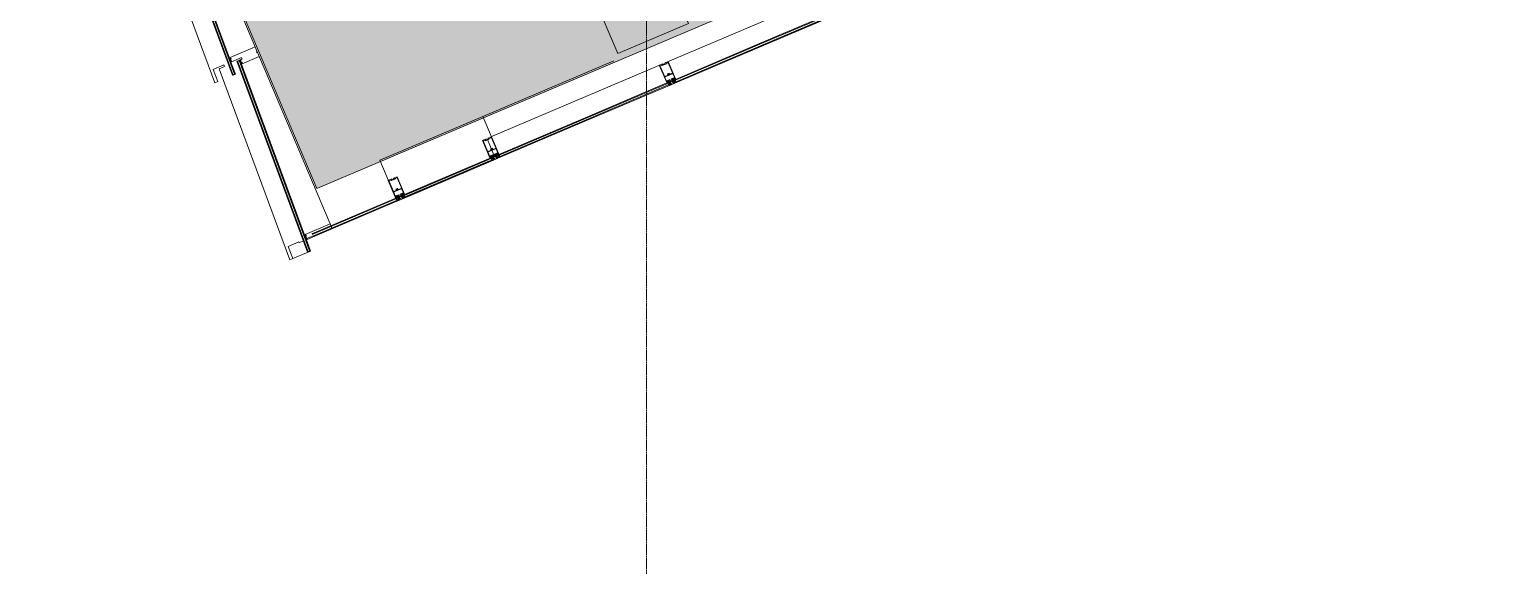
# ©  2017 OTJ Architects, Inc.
# Model space of a CAD drawing. Header units: inches. Extents: x -203 to 2853, y -968 to 768.
# Drawn here: x 41.8 to 497.9, y -968.3 to -798.2 of the extents above; entities that cross this region are included whole.
import ezdxf

# ---------------------------------------------------------------- set-up
doc = ezdxf.new("R2010")
doc.units = ezdxf.units.IN
doc.header["$MEASUREMENT"] = 0
doc.linetypes.add('Grid Line 1_2_', pattern=[0.875, 0.5, -0.125, 0.125, -0.125])
for name, color, linetype, lineweight in [('A-COLS', 52, 'Continuous', 13), ('A-DETL-GENF', 92, 'Continuous', 9), ('A-DETL-THIN', 151, 'Continuous', 9), ('A-Glaz-Exst', 7, 'Continuous', 9), ('A-Wall-Exst', 7, 'Continuous', 9), ('A-WALL-FULL', 7, 'Continuous', 9), ('A-WALL-PATT', 111, 'Continuous', 13), ('Jenner and Block 9fl_BB - MODIFIED_pb_dwg', 8, 'Continuous', 9), ('S-GRID', 1, 'Continuous', 9)]:
    doc.layers.add(name, color=color, linetype=linetype, lineweight=lineweight)

# ---------------------------------------------------------------- blocks, each defined once
blk = doc.blocks.new('Rectangular Column - 24_ x 24_-5090804-LEVEL 8 - DEMO RCP')
at = {"layer": 'A-COLS', "lineweight": 9}
blk.add_hatch(color=7, dxfattribs=at).paths.add_polyline_path([(-12, -12), (12, -12), (12, 12), (-12, 12)], flags=0)
at = {"layer": 'A-COLS', "color": 8, "lineweight": 20}
for p, q in [((-12, 12), (12, 12)), ((-12, -12), (-12, 12)), ((12, 12), (12, -12)), ((12, -12), (-12, -12))]:
    blk.add_line(p, q, dxfattribs=at)
blk = doc.blocks.new('Jenner and Block 9fl_BB - MODIFIED_pb_dwg_CW-60-V3-LEVEL 8 - DEMO RCP')
at = {"layer": 'A-Glaz-Exst'}
for p, q in [((12.2, 3.66), (9.21, -59.64)), ((12.71, 3.76), (9.71, -59.79)), ((12.7, 3.64), (11.95, 3.67)), ((11.38, -1.22), (11.47, -1.22)), ((11.38, -1.27), (11.46, -1.27)), ((11.51, -0.25), (11.47, -1.19)), ((11.69, -0.87), (11.49, -0.86)), ((11.67, -1.6), (11.68, -1.6)), ((11.68, -1.41), (11.69, -1.41)), ((11.68, -1.46), (11.68, -1.46)), ((11.68, -1.51), (11.68, -1.51)), ((11.68, -1.55), (11.68, -1.55)), ((11.69, -1.18), (11.7, -1.18)), ((11.69, -1.23), (11.7, -1.23)), ((11.69, -1.27), (11.69, -1.27)), ((11.69, -1.32), (11.69, -1.32)), ((11.69, -1.37), (11.69, -1.37)), ((11.7, -0.99), (11.71, -0.99)), ((11.7, -1.04), (11.7, -1.04)), ((11.7, -1.09), (11.7, -1.09)), ((11.7, -1.13), (11.7, -1.13)), ((11.71, -0.9), (11.71, -0.9)), ((11.71, -0.95), (11.71, -0.95)), ((8.67, -58.72), (8.75, -58.73)), ((8.67, -58.77), (8.75, -58.78)), ((8.94, -59.13), (8.74, -59.12)), ((8.96, -59.05), (8.97, -59.05)), ((8.96, -59.1), (8.96, -59.1)), ((8.97, -58.82), (8.98, -58.82)), ((8.97, -58.86), (8.97, -58.86)), ((8.97, -58.91), (8.97, -58.91)), ((8.97, -58.96), (8.97, -58.96)), ((8.96, -59), (8.97, -59)), ((8.98, -58.58), (8.99, -58.58)), ((8.98, -58.63), (8.99, -58.63)), ((8.98, -58.68), (8.98, -58.68)), ((8.98, -58.72), (8.98, -58.72)), ((8.98, -58.77), (8.98, -58.77)), ((8.99, -58.4), (9, -58.4)), ((8.99, -58.44), (8.99, -58.44)), ((8.99, -58.49), (8.99, -58.49)), ((8.99, -58.54), (8.99, -58.54)), ((8.96, -59.63), (9.71, -59.67))]:
    blk.add_line(p, q, dxfattribs=at)
at = {"layer": 'A-Glaz-Exst', "flags": 128}
for points in [[(2.96, -0.25), (3.14, -0.25), (3.14, 0)], [(11.56, -0.25), (8.14, -0.25), (8.14, 0), (8.14, -0.25)], [(9.95, -59.8), (12.95, 3.75), (12.7, 3.76), (11.95, 3.8), (11.76, -0.26), (11.7, -1.58), (9.02, -58.42), (8.96, -59.75), (9.95, -59.8)], [(14.14, 0), (14.14, -0.26), (17.76, -0.26), (17.95, 3.75), (18.96, 3.75), (15.96, -59.75), (14.14, -59.75), (14.14, -60)], [(2.96, -1.63), (2.96, -0.25), (2.96, -1.63), (11.5, -1.63)], [(11.44, -1.19), (11.42, -1.18), (11.42, -1.15), (11.35, -1.14), (11.32, -1.19), (11.31, -1.24), (11.32, -1.29), (11.34, -1.34), (11.41, -1.35), (11.41, -1.31), (11.44, -1.31)], [(11.49, -0.87), (11.47, -1.19), (11.41, -1.19), (11.41, -1.16), (11.38, -1.16), (11.33, -1.22), (11.32, -1.24), (11.33, -1.27), (11.37, -1.33), (11.4, -1.34), (11.4, -1.31), (11.47, -1.31), (11.46, -1.34)], [(11.45, -1.62), (11.47, -1.31), (11.45, -1.62), (11.65, -1.62)], [(8.97, -58.38), (8.71, -58.38), (2.96, -58.38), (2.96, -59.75), (2.96, -58.37)], [(8.75, -58.81), (8.71, -59.75), (8.14, -59.75), (8.14, -60)], [(8.72, -58.81), (8.7, -58.81), (8.7, -58.85), (8.62, -58.85), (8.6, -58.8), (8.6, -58.75), (8.61, -58.69), (8.63, -58.65), (8.71, -58.65), (8.71, -58.69), (8.73, -58.69)], [(8.74, -59.13), (8.75, -58.81), (8.69, -58.81), (8.68, -58.84), (8.65, -58.84), (8.61, -58.77), (8.61, -58.75), (8.62, -58.72), (8.66, -58.66), (8.69, -58.66), (8.69, -58.69), (8.76, -58.69), (8.77, -58.38)], [(8.76, -58.69), (8.77, -58.38), (8.76, -58.69), (8.76, -58.66)], [(2.96, -59.75), (3.14, -59.75), (3.14, -60)]]:
    blk.add_lwpolyline(points, dxfattribs=at)
at = {"layer": 'A-Glaz-Exst'}
for centre, radius, start, end in [((11.38, -1.25), 0.0249, 87.3555, 177.3555), ((11.38, -1.25), 0.0249, 177.3555, 267.3555), ((11.44, -1.16), 0.0305, 271.5516, 353.6896), ((11.43, -1.34), 0.0305, 1.0214, 83.1594), ((11.47, -1.25), 0.0249, 267.3555, 357.3555), ((11.47, -1.25), 0.0249, 357.3555, 87.3555), ((11.63, -0.5), 0.258, 238.8655, 297.0089), ((11.62, -0.6), 0.258, 238.8655, 297.0089), ((11.64, -0.31), 0.258, 238.8655, 297.0089), ((11.63, -0.41), 0.258, 238.8655, 297.0089), ((11.65, -0.03), 0.258, 238.8655, 297.0089), ((11.64, -0.12), 0.258, 238.8655, 297.0089), ((11.64, -0.22), 0.258, 238.8655, 297.0089), ((11.68, -1.53), 0.0234, 87.297, 267.297), ((11.67, -1.62), 0.0234, 87.297, 177.7828), ((11.67, -1.62), 0.0234, 87.297, 177.2547), ((11.69, -1.34), 0.0234, 87.297, 267.297), ((11.68, -1.44), 0.0234, 87.297, 267.297), ((11.7, -1.16), 0.0234, 87.297, 267.297), ((11.69, -1.25), 0.0234, 87.297, 267.297), ((11.68, -1.58), 0.0238, 260.3836, 353.7904), ((11.7, -0.97), 0.0234, 87.297, 267.297), ((11.7, -1.06), 0.0234, 87.297, 267.297), ((11.68, -1.48), 0.0234, 267.297, 87.297), ((11.68, -1.58), 0.0234, 15.8834, 87.297), ((11.68, -1.58), 0.0234, 267.297, 1.6464), ((11.71, -0.88), 0.0234, 175.8685, 267.297), ((11.69, -1.3), 0.0234, 267.297, 87.297), ((11.69, -1.39), 0.0234, 267.297, 87.297), ((11.71, -1.02), 0.0234, 267.297, 87.297), ((11.7, -1.11), 0.0234, 267.297, 87.297), ((11.7, -1.2), 0.0234, 267.297, 87.297), ((11.71, -0.92), 0.0234, 267.297, 87.297), ((8.67, -58.75), 0.0249, 87.3502, 177.3502), ((8.67, -58.75), 0.0249, 177.3502, 267.3502), ((8.72, -58.84), 0.0305, 1.0161, 83.1541), ((8.73, -58.66), 0.0305, 271.5463, 353.6844), ((8.83, -59.55), 0.34, 63.9852, 107.2002), ((8.75, -58.75), 0.0249, 357.3502, 87.3502), ((8.75, -58.75), 0.0249, 267.3502, 357.3502), ((8.97, -58.93), 0.0234, 87.3355, 267.3355), ((8.96, -59.03), 0.0234, 87.3355, 267.3355), ((8.96, -59.12), 0.0234, 87.3355, 193.174), ((8.98, -58.75), 0.0234, 87.3355, 267.3355), ((8.97, -58.84), 0.0234, 87.3355, 267.3355), ((8.99, -58.56), 0.0234, 87.3355, 267.3355), ((8.98, -58.65), 0.0234, 87.3355, 267.3355), ((8.96, -59.07), 0.0234, 267.3355, 87.3355), ((8.99, -58.37), 0.0234, 190.1274, 267.3355), ((8.99, -58.37), 0.0234, 190.6265, 267.3355), ((8.99, -58.47), 0.0234, 87.3355, 267.3355), ((8.97, -58.89), 0.0234, 267.3355, 87.3355), ((8.97, -58.98), 0.0234, 267.3355, 87.3355), ((8.98, -58.7), 0.0234, 267.3355, 87.3355), ((8.98, -58.79), 0.0234, 267.3355, 87.3355), ((9, -58.42), 0.0238, 0.8421, 94.2489), ((9, -58.42), 0.0234, 267.3355, 87.3355), ((8.99, -58.51), 0.0234, 267.3355, 87.3355), ((8.99, -58.61), 0.0234, 267.3355, 87.3355), ((8.83, -59.98), 0.34, 67.7305, 110.8758), ((8.83, -60.07), 0.34, 68.4686, 111.6228), ((8.83, -59.72), 0.34, 65.4949, 108.6593), ((8.83, -59.81), 0.34, 66.2438, 109.3942), ((8.83, -59.89), 0.34, 67.0021, 110.133), ((8.83, -59.64), 0.34, 64.7421, 107.928)]:
    blk.add_arc(centre, radius, start, end, dxfattribs=at)
blk = doc.blocks.new('Jenner and Block 9fl_BB - MODIFIED_pb_dwg_CW-STRIP-5619057-LEVEL 8 - DEMO RCP')
at = {"layer": 'A-Glaz-Exst'}
for p, q in [((-127.34, -53.32), (-127.56, -52.8)), ((-127.5, -52.64), (-124.39, -51.32)), ((-127.2, -53.33), (-127.26, -53.35)), ((-126.62, -54.54), (-127.12, -53.36)), ((-126.7, -54.61), (-126.64, -54.58)), ((-126.42, -55.17), (-123.32, -53.85)), ((-124.23, -51.38), (-123.91, -52.13)), ((-124.09, -52.63), (-124.08, -52.59)), ((-124.09, -52.78), (-124.03, -52.91)), ((-124.06, -52.65), (-124.04, -52.6)), ((-124.05, -51.17), (-123.01, -50.73)), ((-124.04, -52.43), (-123.99, -52.37)), ((-124.01, -52.57), (-123.8, -52.48)), ((-123.96, -52.47), (-123.97, -52.44)), ((-123.96, -52.36), (-123.88, -52.36)), ((-123.92, -52.42), (-123.9, -52.45)), ((-123.75, -52.48), (-123.71, -52.5)), ((-123.74, -52.44), (-123.69, -52.46)), ((-123.25, -53.69), (-123.64, -52.78)), ((-123.59, -52.56), (-123.13, -53.64)), ((-122.97, -53.7), (-121.94, -53.26)), ((-121.88, -51.54), (-122.01, -51.58)), ((-121.75, -51.73), (-121.85, -51.55)), ((-121.68, -51.87), (-121.79, -51.93)), ((-121.72, -51.64), (-121.66, -51.83)), ((-120.76, -51.54), (-120.96, -51.08))]:
    blk.add_line(p, q, dxfattribs=at)
at = {"layer": 'A-Glaz-Exst', "flags": 128}
for points in [[(-133.51, -24.09), (-122.34, -50.38), (-122.08, -51.01), (-121.85, -50.92), (-133.28, -23.99)], [(-132.82, -23.8), (-121.39, -50.72), (-121.16, -50.62), (-132.59, -23.7)], [(-122.46, -50.43), (-122.48, -50.37), (-127.89, -52.67), (-127.4, -53.82), (-127.17, -53.72), (-127.4, -53.82), (-127.89, -52.67), (-122.48, -50.37), (-122.46, -50.43), (-122.34, -50.38), (-122.46, -50.43), (-122.69, -50.53)], [(-109.83, -79.22), (-121.26, -52.3), (-121.49, -52.4), (-121.22, -53.03), (-121.34, -53.08), (-121.31, -53.13), (-126.72, -55.43), (-127.21, -54.28), (-126.95, -54.17), (-126.98, -54.18), (-127.21, -54.28), (-126.72, -55.43), (-121.31, -53.13), (-121.34, -53.08), (-121.57, -53.17)], [(-126.88, -54.24), (-126.91, -54.19), (-127.09, -53.75), (-126.74, -54.59)], [(-126.92, -54.33), (-126.83, -54.53), (-126.86, -54.54), (-126.88, -54.5), (-126.92, -54.51), (-126.86, -54.66), (-126.82, -54.64), (-126.84, -54.6), (-126.81, -54.58), (-126.59, -55.1)], [(-123.94, -52.21), (-124.27, -52.35), (-124.17, -52.58), (-123.98, -52.5)], [(-123.87, -52.45), (-123.67, -52.37), (-124.11, -51.34)], [(-124.08, -52.57), (-124.09, -52.55), (-123.98, -52.5), (-124, -52.45), (-124.02, -52.45)], [(-123.87, -52.39), (-123.89, -52.4), (-123.87, -52.45), (-123.76, -52.41), (-123.75, -52.43)], [(-122.85, -50.8), (-122.46, -51.72), (-121.94, -51.5), (-121.95, -51.47), (-121.99, -51.48), (-122.01, -51.45), (-121.87, -51.38), (-121.85, -51.42), (-121.89, -51.45), (-121.88, -51.47), (-121.82, -51.45), (-120.96, -51.08), (-121.06, -50.85)], [(-122.34, -50.38), (-122.54, -50.87), (-122.2, -50.73), (-122.69, -50.53), (-122.37, -51.28)], [(-121.87, -53.1), (-122.26, -52.18), (-121.74, -51.96), (-121.73, -51.99), (-121.77, -52.01), (-121.75, -52.05), (-121.61, -51.99), (-121.63, -51.95), (-121.67, -51.96), (-121.68, -51.93), (-121.57, -51.89), (-121.69, -51.6), (-121.7, -51.6), (-121.69, -51.6), (-121.57, -51.89), (-120.76, -51.54), (-120.67, -51.77), (-121.82, -52.26)], [(-121.82, -51.45), (-120.96, -51.08), (-121.06, -50.85), (-122.21, -51.34)], [(-122.05, -51.56), (-122.05, -51.55), (-121.94, -51.5)], [(-121.99, -50.5), (-122.02, -50.42), (-121.62, -50.24), (-121.59, -50.33)], [(-121.96, -50.56), (-121.94, -50.62), (-121.84, -50.78), (-121.49, -50.63), (-121.54, -50.45), (-121.56, -50.39)], [(-110.06, -79.32), (-121.22, -53.03), (-121.71, -52.83), (-121.37, -52.68), (-121.57, -53.17), (-121.88, -52.43)], [(-121.7, -51.74), (-121.82, -51.45), (-121.7, -51.74), (-121.71, -51.74)], [(-121.81, -51.97), (-121.8, -51.98), (-121.74, -51.96)], [(-121.08, -52.63), (-121.11, -52.57), (-121.15, -52.39), (-120.81, -52.24), (-120.71, -52.4), (-120.68, -52.46)], [(-121.06, -52.69), (-121.02, -52.77), (-120.62, -52.6), (-120.66, -52.52)], [(-109.37, -79.03), (-120.8, -52.1), (-120.57, -52), (-109.14, -78.93)]]:
    blk.add_lwpolyline(points, dxfattribs=at)
blk.add_lwpolyline([(-120.67, -51.77), (-120.76, -51.54), (-121.57, -51.89), (-120.76, -51.54)], close=True, dxfattribs=at)
at = {"layer": 'A-Glaz-Exst'}
for centre, radius in [((-121.98, -50.53), 0.0312), ((-121.57, -50.36), 0.0313), ((-121.07, -52.66), 0.0312), ((-120.67, -52.49), 0.0312)]:
    blk.add_circle(centre, radius, dxfattribs=at)
for centre, radius, start, end in [((-127.45, -52.75), 0.125, 113.0045, 203.0045), ((-127.29, -53.29), 0.0625, 203.0045, 293.0045), ((-127.18, -53.39), 0.0625, 23.0045, 113.0045), ((-127.15, -53.78), 0.0625, 23.0045, 113.0045), ((-127.15, -53.78), 0.0625, 23.0045, 113.0045), ((-126.94, -54.2), 0.0312, 23.0045, 113.0045), ((-126.94, -54.2), 0.0312, 23.0045, 113.0045), ((-126.89, -54.31), 0.0312, 113.0045, 203.0045), ((-126.91, -54.26), 0.0313, 293.0045, 23.0045), ((-126.71, -54.58), 0.0312, 203.0045, 293.0045), ((-126.65, -54.55), 0.0313, 293.0045, 23.0045), ((-124.34, -51.43), 0.125, 23.0045, 113.0045), ((-124, -51.29), 0.125, 113.0045, 203.0045), ((-124.01, -52.66), 0.089, 160.7135, 253.0177), ((-124.03, -52.23), 0.548, 263.7768, 322.8434), ((-124.09, -52.58), 0.0197, 337.7655, 23.0045), ((-123.99, -52.65), 0.0695, 179.3043, 235.285), ((-124.03, -52.58), 0.0139, 50.356, 225.537), ((-124.03, -52.44), 0.016, 138.4428, 293.0045), ((-124.03, -52.23), 0.517, 269.0257, 316.9833), ((-124.05, -52.6), 0.0118, 337.7655, 45.537), ((-124.02, -52.26), 0.451, 268.6149, 317.394), ((-124.03, -52.23), 0.673, 269.5765, 305.68), ((-124.02, -52.56), 0.0118, 230.356, 293.0045), ((-123.96, -52.4), 0.04, 87.5662, 138.4428), ((-123.94, -52.43), 0.0306, 26.7074, 199.3016), ((-123.93, -52.46), 0.0306, 206.7074, 19.3016), ((-123.97, -52.16), 0.0625, 293.0045, 23.0045), ((-123.88, -52.38), 0.016, 293.0045, 87.5662), ((-123.8, -52.47), 0.0118, 293.0045, 355.653), ((-123.77, -52.47), 0.0139, 0.472, 175.653), ((-123.75, -52.47), 0.0118, 180.472, 248.2435), ((-123.73, -52.43), 0.0197, 203.0045, 248.2435), ((-123.75, -52.55), 0.0695, 350.7239, 46.7046), ((-123.73, -52.54), 0.089, 332.9913, 65.2955), ((-123.37, -53.73), 0.125, 293.0045, 23.0045), ((-123.02, -53.59), 0.125, 203.0045, 293.0045), ((-122.96, -50.85), 0.125, 23.0045, 113.0045), ((-122.22, -51.15), 0.313, 76.1346, 149.8744), ((-122.18, -51.16), 0.221, 68.0045, 194.8744), ((-122.26, -51.23), 0.125, 203.0045, 293.0045), ((-121.97, -51.25), 0.257, 114.4891, 201.5199), ((-122.02, -51.55), 0.0312, 203.0045, 288.0045), ((-121.98, -53.15), 0.125, 293.0045, 23.0045), ((-121.77, -52.38), 0.125, 113.0045, 203.0045), ((-121.88, -51.57), 0.0312, 23.0045, 108.0045), ((-121.67, -52.37), 0.221, 211.1346, 338.0045), ((-121.43, -51.25), 0.531, 84.932, 141.077), ((-121.58, -52.16), 0.257, 204.4891, 291.5199), ((-121.78, -51.95), 0.0312, 118.0045, 203.0045), ((-121.69, -52.41), 0.313, 256.1346, 329.8744), ((-121.72, -51.71), 0.0313, 208.0045, 293.0045), ((-121.69, -51.63), 0.0313, 113.0045, 198.0045), ((-121.55, -50.92), 0.145, 75.2021, 272.5168), ((-121.69, -51.84), 0.0312, 298.0045, 23.0045), ((-121.46, -50.89), 0.13, 309.3067, 96.5963), ((-121.06, -50.72), 0.266, 174.932, 231.077), ((-121.01, -50.7), 0.266, 174.932, 231.077), ((-121.21, -51.77), 0.531, 264.932, 321.077), ((-120.95, -50.67), 0.266, 174.932, 231.077), ((-121.06, -52.09), 0.145, 133.4921, 330.8069), ((-120.89, -50.65), 0.266, 174.932, 231.077), ((-120.97, -52.04), 0.13, 309.4127, 96.7023), ((-120.57, -51.87), 0.266, 174.932, 231.077), ((-120.52, -51.85), 0.266, 174.932, 231.077), ((-120.46, -51.82), 0.266, 174.932, 231.077), ((-120.4, -51.8), 0.266, 174.932, 231.077), ((-126.47, -55.05), 0.125, 203.0045, 293.0045)]:
    blk.add_arc(centre, radius, start, end, dxfattribs=at)
blk = doc.blocks.new('Jenner and Block 9fl_BB - MODIFIED_pb_dwg_CW-STRIP-V11-LEVEL 8 - DEMO RCP')
at = {"layer": 'A-Glaz-Exst'}
for p, q in [((-127.34, -53.32), (-127.56, -52.8)), ((-127.5, -52.64), (-124.39, -51.32)), ((-127.2, -53.33), (-127.26, -53.35)), ((-126.62, -54.54), (-127.12, -53.36)), ((-126.7, -54.61), (-126.64, -54.58)), ((-126.42, -55.17), (-123.32, -53.85)), ((-124.23, -51.38), (-123.91, -52.13)), ((-124.09, -52.63), (-124.08, -52.59)), ((-124.09, -52.78), (-124.03, -52.91)), ((-124.06, -52.65), (-124.04, -52.6)), ((-124.05, -51.17), (-123.01, -50.73)), ((-124.04, -52.43), (-123.99, -52.37)), ((-124.01, -52.57), (-123.8, -52.48)), ((-123.96, -52.47), (-123.97, -52.44)), ((-123.96, -52.36), (-123.88, -52.36)), ((-123.92, -52.42), (-123.9, -52.45)), ((-123.75, -52.48), (-123.71, -52.5)), ((-123.74, -52.44), (-123.69, -52.46)), ((-123.25, -53.69), (-123.64, -52.78)), ((-123.59, -52.56), (-123.13, -53.64)), ((-122.97, -53.7), (-121.94, -53.26)), ((-121.88, -51.54), (-122.01, -51.58)), ((-121.75, -51.73), (-121.85, -51.55)), ((-121.68, -51.87), (-121.79, -51.93)), ((-121.72, -51.64), (-121.66, -51.83)), ((-120.76, -51.54), (-120.96, -51.08))]:
    blk.add_line(p, q, dxfattribs=at)
at = {"layer": 'A-Glaz-Exst', "flags": 128}
for points in [[(-133.51, -24.09), (-122.34, -50.38), (-122.08, -51.01), (-121.85, -50.92), (-133.28, -23.99)], [(-132.82, -23.8), (-121.39, -50.72), (-121.16, -50.62), (-132.59, -23.7)], [(-122.46, -50.43), (-122.48, -50.37), (-127.89, -52.67), (-127.4, -53.82), (-127.17, -53.72), (-127.4, -53.82), (-127.89, -52.67), (-122.48, -50.37), (-122.46, -50.43), (-122.34, -50.38), (-122.46, -50.43), (-122.69, -50.53)], [(-109.83, -79.22), (-121.26, -52.3), (-121.49, -52.4), (-121.22, -53.03), (-121.34, -53.08), (-121.31, -53.13), (-126.72, -55.43), (-127.21, -54.28), (-126.95, -54.17), (-126.98, -54.18), (-127.21, -54.28), (-126.72, -55.43), (-121.31, -53.13), (-121.34, -53.08), (-121.57, -53.17)], [(-126.88, -54.24), (-126.91, -54.19), (-127.09, -53.75), (-126.74, -54.59)], [(-126.92, -54.33), (-126.83, -54.53), (-126.86, -54.54), (-126.88, -54.5), (-126.92, -54.51), (-126.86, -54.66), (-126.82, -54.64), (-126.84, -54.6), (-126.81, -54.58), (-126.59, -55.1)], [(-123.94, -52.21), (-124.27, -52.35), (-124.17, -52.58), (-123.98, -52.5)], [(-123.87, -52.45), (-123.67, -52.37), (-124.11, -51.34)], [(-124.08, -52.57), (-124.09, -52.55), (-123.98, -52.5), (-124, -52.45), (-124.02, -52.45)], [(-123.87, -52.39), (-123.89, -52.4), (-123.87, -52.45), (-123.76, -52.41), (-123.75, -52.43)], [(-122.85, -50.8), (-122.46, -51.72), (-121.94, -51.5), (-121.95, -51.47), (-121.99, -51.48), (-122.01, -51.45), (-121.87, -51.38), (-121.85, -51.42), (-121.89, -51.45), (-121.88, -51.47), (-121.82, -51.45), (-120.96, -51.08), (-121.06, -50.85)], [(-122.34, -50.38), (-122.54, -50.87), (-122.2, -50.73), (-122.69, -50.53), (-122.37, -51.28)], [(-121.87, -53.1), (-122.26, -52.18), (-121.74, -51.96), (-121.73, -51.99), (-121.77, -52.01), (-121.75, -52.05), (-121.61, -51.99), (-121.63, -51.95), (-121.67, -51.96), (-121.68, -51.93), (-121.57, -51.89), (-121.69, -51.6), (-121.7, -51.6), (-121.69, -51.6), (-121.57, -51.89), (-120.76, -51.54), (-120.67, -51.77), (-121.82, -52.26)], [(-121.82, -51.45), (-120.96, -51.08), (-121.06, -50.85), (-122.21, -51.34)], [(-122.05, -51.56), (-122.05, -51.55), (-121.94, -51.5)], [(-121.99, -50.5), (-122.02, -50.42), (-121.62, -50.24), (-121.59, -50.33)], [(-121.96, -50.56), (-121.94, -50.62), (-121.84, -50.78), (-121.49, -50.63), (-121.54, -50.45), (-121.56, -50.39)], [(-110.06, -79.32), (-121.22, -53.03), (-121.71, -52.83), (-121.37, -52.68), (-121.57, -53.17), (-121.88, -52.43)], [(-121.7, -51.74), (-121.82, -51.45), (-121.7, -51.74), (-121.71, -51.74)], [(-121.81, -51.97), (-121.8, -51.98), (-121.74, -51.96)], [(-121.08, -52.63), (-121.11, -52.57), (-121.15, -52.39), (-120.81, -52.24), (-120.71, -52.4), (-120.68, -52.46)], [(-121.06, -52.69), (-121.02, -52.77), (-120.62, -52.6), (-120.66, -52.52)], [(-109.37, -79.03), (-120.8, -52.1), (-120.57, -52), (-109.14, -78.93)]]:
    blk.add_lwpolyline(points, dxfattribs=at)
blk.add_lwpolyline([(-120.67, -51.77), (-120.76, -51.54), (-121.57, -51.89), (-120.76, -51.54)], close=True, dxfattribs=at)
at = {"layer": 'A-Glaz-Exst'}
for centre, radius in [((-121.98, -50.53), 0.0312), ((-121.57, -50.36), 0.0313), ((-121.07, -52.66), 0.0312), ((-120.67, -52.49), 0.0312)]:
    blk.add_circle(centre, radius, dxfattribs=at)
for centre, radius, start, end in [((-127.45, -52.75), 0.125, 113.0045, 203.0045), ((-127.29, -53.29), 0.0625, 203.0045, 293.0045), ((-127.18, -53.39), 0.0625, 23.0045, 113.0045), ((-127.15, -53.78), 0.0625, 23.0045, 113.0045), ((-127.15, -53.78), 0.0625, 23.0045, 113.0045), ((-126.94, -54.2), 0.0312, 23.0045, 113.0045), ((-126.94, -54.2), 0.0312, 23.0045, 113.0045), ((-126.89, -54.31), 0.0312, 113.0045, 203.0045), ((-126.91, -54.26), 0.0313, 293.0045, 23.0045), ((-126.71, -54.58), 0.0312, 203.0045, 293.0045), ((-126.65, -54.55), 0.0313, 293.0045, 23.0045), ((-124.34, -51.43), 0.125, 23.0045, 113.0045), ((-124, -51.29), 0.125, 113.0045, 203.0045), ((-124.01, -52.66), 0.089, 160.7135, 253.0177), ((-124.03, -52.23), 0.548, 263.7768, 322.8434), ((-124.09, -52.58), 0.0197, 337.7655, 23.0045), ((-123.99, -52.65), 0.0695, 179.3043, 235.285), ((-124.03, -52.58), 0.0139, 50.356, 225.537), ((-124.03, -52.44), 0.016, 138.4428, 293.0045), ((-124.03, -52.23), 0.517, 269.0257, 316.9833), ((-124.05, -52.6), 0.0118, 337.7655, 45.537), ((-124.02, -52.26), 0.451, 268.6149, 317.394), ((-124.03, -52.23), 0.673, 269.5765, 305.68), ((-124.02, -52.56), 0.0118, 230.356, 293.0045), ((-123.96, -52.4), 0.04, 87.5662, 138.4428), ((-123.94, -52.43), 0.0306, 26.7074, 199.3016), ((-123.93, -52.46), 0.0306, 206.7074, 19.3016), ((-123.97, -52.16), 0.0625, 293.0045, 23.0045), ((-123.88, -52.38), 0.016, 293.0045, 87.5662), ((-123.8, -52.47), 0.0118, 293.0045, 355.653), ((-123.77, -52.47), 0.0139, 0.472, 175.653), ((-123.75, -52.47), 0.0118, 180.472, 248.2435), ((-123.73, -52.43), 0.0197, 203.0045, 248.2435), ((-123.75, -52.55), 0.0695, 350.7239, 46.7046), ((-123.73, -52.54), 0.089, 332.9913, 65.2955), ((-123.37, -53.73), 0.125, 293.0045, 23.0045), ((-123.02, -53.59), 0.125, 203.0045, 293.0045), ((-122.96, -50.85), 0.125, 23.0045, 113.0045), ((-122.22, -51.15), 0.313, 76.1346, 149.8744), ((-122.18, -51.16), 0.221, 68.0045, 194.8744), ((-122.26, -51.23), 0.125, 203.0045, 293.0045), ((-121.97, -51.25), 0.257, 114.4891, 201.5199), ((-122.02, -51.55), 0.0312, 203.0045, 288.0045), ((-121.98, -53.15), 0.125, 293.0045, 23.0045), ((-121.77, -52.38), 0.125, 113.0045, 203.0045), ((-121.88, -51.57), 0.0312, 23.0045, 108.0045), ((-121.67, -52.37), 0.221, 211.1346, 338.0045), ((-121.43, -51.25), 0.531, 84.932, 141.077), ((-121.58, -52.16), 0.257, 204.4891, 291.5199), ((-121.78, -51.95), 0.0312, 118.0045, 203.0045), ((-121.69, -52.41), 0.313, 256.1346, 329.8744), ((-121.72, -51.71), 0.0313, 208.0045, 293.0045), ((-121.69, -51.63), 0.0313, 113.0045, 198.0045), ((-121.55, -50.92), 0.145, 75.2021, 272.5168), ((-121.69, -51.84), 0.0312, 298.0045, 23.0045), ((-121.46, -50.89), 0.13, 309.3067, 96.5963), ((-121.06, -50.72), 0.266, 174.932, 231.077), ((-121.01, -50.7), 0.266, 174.932, 231.077), ((-121.21, -51.77), 0.531, 264.932, 321.077), ((-120.95, -50.67), 0.266, 174.932, 231.077), ((-121.06, -52.09), 0.145, 133.4921, 330.8069), ((-120.89, -50.65), 0.266, 174.932, 231.077), ((-120.97, -52.04), 0.13, 309.4127, 96.7023), ((-120.57, -51.87), 0.266, 174.932, 231.077), ((-120.52, -51.85), 0.266, 174.932, 231.077), ((-120.46, -51.82), 0.266, 174.932, 231.077), ((-120.4, -51.8), 0.266, 174.932, 231.077), ((-126.47, -55.05), 0.125, 203.0045, 293.0045)]:
    blk.add_arc(centre, radius, start, end, dxfattribs=at)
blk = doc.blocks.new('Jenner and Block 9fl_BB - MODIFIED_pb_dwg_CW-STRIP-V12-LEVEL 8 - DEMO RCP')
at = {"layer": 'A-Glaz-Exst'}
for p, q in [((-127.45, -52.62), (-124.39, -51.32)), ((-126.62, -54.54), (-127.12, -53.36)), ((-126.37, -55.15), (-123.32, -53.85)), ((-124.23, -51.38), (-123.91, -52.13)), ((-124.09, -52.63), (-124.08, -52.59)), ((-124.09, -52.78), (-124.03, -52.91)), ((-124.06, -52.65), (-124.04, -52.6)), ((-124.05, -51.17), (-123.01, -50.73)), ((-124.04, -52.43), (-123.99, -52.37)), ((-124.01, -52.57), (-123.8, -52.48)), ((-123.96, -52.47), (-123.97, -52.44)), ((-123.96, -52.36), (-123.88, -52.36)), ((-123.92, -52.42), (-123.9, -52.45)), ((-123.75, -52.48), (-123.71, -52.5)), ((-123.74, -52.44), (-123.69, -52.46)), ((-123.25, -53.69), (-123.64, -52.78)), ((-123.59, -52.56), (-123.13, -53.64)), ((-122.97, -53.7), (-121.94, -53.26)), ((-121.88, -51.54), (-122.01, -51.58)), ((-121.75, -51.73), (-121.85, -51.55)), ((-121.68, -51.87), (-121.79, -51.93)), ((-121.72, -51.64), (-121.66, -51.83)), ((-120.76, -51.54), (-120.96, -51.08))]:
    blk.add_line(p, q, dxfattribs=at)
at = {"layer": 'A-Glaz-Exst', "flags": 128}
for points in [[(-133.51, -24.09), (-122.34, -50.38), (-122.08, -51.01), (-121.85, -50.92), (-133.28, -23.99)], [(-132.82, -23.8), (-121.39, -50.72), (-121.16, -50.62), (-132.59, -23.7)], [(-122.46, -50.43), (-122.48, -50.37), (-127.5, -52.5)], [(-127.5, -52.5), (-122.48, -50.37), (-122.46, -50.43), (-122.34, -50.38), (-122.46, -50.43), (-122.69, -50.53)], [(-109.83, -79.22), (-121.26, -52.3), (-121.49, -52.4), (-121.22, -53.03), (-121.34, -53.08), (-121.31, -53.13), (-126.33, -55.26)], [(-126.33, -55.26), (-121.31, -53.13), (-121.34, -53.08), (-121.57, -53.17)], [(-123.94, -52.21), (-124.27, -52.35), (-124.17, -52.58), (-123.98, -52.5)], [(-123.87, -52.45), (-123.67, -52.37), (-124.11, -51.34)], [(-124.08, -52.57), (-124.09, -52.55), (-123.98, -52.5), (-124, -52.45), (-124.02, -52.45)], [(-123.87, -52.39), (-123.89, -52.4), (-123.87, -52.45), (-123.76, -52.41), (-123.75, -52.43)], [(-122.85, -50.8), (-122.46, -51.72), (-121.94, -51.5), (-121.95, -51.47), (-121.99, -51.48), (-122.01, -51.45), (-121.87, -51.38), (-121.85, -51.42), (-121.89, -51.45), (-121.88, -51.47), (-121.82, -51.45), (-120.96, -51.08), (-121.06, -50.85)], [(-122.34, -50.38), (-122.54, -50.87), (-122.2, -50.73), (-122.69, -50.53), (-122.37, -51.28)], [(-121.87, -53.1), (-122.26, -52.18), (-121.74, -51.96), (-121.73, -51.99), (-121.77, -52.01), (-121.75, -52.05), (-121.61, -51.99), (-121.63, -51.95), (-121.67, -51.96), (-121.68, -51.93), (-121.57, -51.89), (-121.69, -51.6), (-121.7, -51.6), (-121.69, -51.6), (-121.57, -51.89), (-120.76, -51.54), (-120.67, -51.77), (-121.82, -52.26)], [(-121.82, -51.45), (-120.96, -51.08), (-121.06, -50.85), (-122.21, -51.34)], [(-122.05, -51.56), (-122.05, -51.55), (-121.94, -51.5)], [(-121.99, -50.5), (-122.02, -50.42), (-121.62, -50.24), (-121.59, -50.33)], [(-121.96, -50.56), (-121.94, -50.62), (-121.84, -50.78), (-121.49, -50.63), (-121.54, -50.45), (-121.56, -50.39)], [(-110.06, -79.32), (-121.22, -53.03), (-121.71, -52.83), (-121.37, -52.68), (-121.57, -53.17), (-121.88, -52.43)], [(-121.7, -51.74), (-121.82, -51.45), (-121.7, -51.74), (-121.71, -51.74)], [(-121.81, -51.97), (-121.8, -51.98), (-121.74, -51.96)], [(-121.08, -52.63), (-121.11, -52.57), (-121.15, -52.39), (-120.81, -52.24), (-120.71, -52.4), (-120.68, -52.46)], [(-121.06, -52.69), (-121.02, -52.77), (-120.62, -52.6), (-120.66, -52.52)], [(-109.37, -79.03), (-120.8, -52.1), (-120.57, -52), (-109.14, -78.93)]]:
    blk.add_lwpolyline(points, dxfattribs=at)
blk.add_lwpolyline([(-120.67, -51.77), (-120.76, -51.54), (-121.57, -51.89), (-120.76, -51.54)], close=True, dxfattribs=at)
at = {"layer": 'A-Glaz-Exst'}
for centre, radius in [((-121.98, -50.53), 0.0312), ((-121.57, -50.36), 0.0313), ((-121.07, -52.66), 0.0312), ((-120.67, -52.49), 0.0312)]:
    blk.add_circle(centre, radius, dxfattribs=at)
for centre, radius, start, end in [((-124.34, -51.43), 0.125, 23.0045, 113.0045), ((-124, -51.29), 0.125, 113.0045, 203.0045), ((-124.01, -52.66), 0.089, 160.7135, 253.0177), ((-124.03, -52.23), 0.548, 263.7768, 322.8434), ((-124.09, -52.58), 0.0197, 337.7655, 23.0045), ((-123.99, -52.65), 0.0695, 179.3043, 235.285), ((-124.03, -52.58), 0.0139, 50.356, 225.537), ((-124.03, -52.44), 0.016, 138.4428, 293.0045), ((-124.03, -52.23), 0.517, 269.0257, 316.9833), ((-124.05, -52.6), 0.0118, 337.7655, 45.537), ((-124.02, -52.26), 0.451, 268.6149, 317.394), ((-124.03, -52.23), 0.673, 269.5765, 305.68), ((-124.02, -52.56), 0.0118, 230.356, 293.0045), ((-123.96, -52.4), 0.04, 87.5662, 138.4428), ((-123.94, -52.43), 0.0306, 26.7074, 199.3016), ((-123.93, -52.46), 0.0306, 206.7074, 19.3016), ((-123.97, -52.16), 0.0625, 293.0045, 23.0045), ((-123.88, -52.38), 0.016, 293.0045, 87.5662), ((-123.8, -52.47), 0.0118, 293.0045, 355.653), ((-123.77, -52.47), 0.0139, 0.472, 175.653), ((-123.75, -52.47), 0.0118, 180.472, 248.2435), ((-123.73, -52.43), 0.0197, 203.0045, 248.2435), ((-123.75, -52.55), 0.0695, 350.7239, 46.7046), ((-123.73, -52.54), 0.089, 332.9913, 65.2955), ((-123.37, -53.73), 0.125, 293.0045, 23.0045), ((-123.02, -53.59), 0.125, 203.0045, 293.0045), ((-122.96, -50.85), 0.125, 23.0045, 113.0045), ((-122.22, -51.15), 0.313, 76.1346, 149.8744), ((-122.18, -51.16), 0.221, 68.0045, 194.8744), ((-122.26, -51.23), 0.125, 203.0045, 293.0045), ((-121.97, -51.25), 0.257, 114.4891, 201.5199), ((-122.02, -51.55), 0.0312, 203.0045, 288.0045), ((-121.98, -53.15), 0.125, 293.0045, 23.0045), ((-121.77, -52.38), 0.125, 113.0045, 203.0045), ((-121.88, -51.57), 0.0312, 23.0045, 108.0045), ((-121.67, -52.37), 0.221, 211.1346, 338.0045), ((-121.43, -51.25), 0.531, 84.932, 141.077), ((-121.58, -52.16), 0.257, 204.4891, 291.5199), ((-121.78, -51.95), 0.0312, 118.0045, 203.0045), ((-121.69, -52.41), 0.313, 256.1346, 329.8744), ((-121.72, -51.71), 0.0313, 208.0045, 293.0045), ((-121.69, -51.63), 0.0313, 113.0045, 198.0045), ((-121.55, -50.92), 0.145, 75.2021, 272.5168), ((-121.69, -51.84), 0.0312, 298.0045, 23.0045), ((-121.46, -50.89), 0.13, 309.3067, 96.5963), ((-121.06, -50.72), 0.266, 174.932, 231.077), ((-121.01, -50.7), 0.266, 174.932, 231.077), ((-121.21, -51.77), 0.531, 264.932, 321.077), ((-120.95, -50.67), 0.266, 174.932, 231.077), ((-121.06, -52.09), 0.145, 133.4921, 330.8069), ((-120.89, -50.65), 0.266, 174.932, 231.077), ((-120.97, -52.04), 0.13, 309.4127, 96.7023), ((-120.57, -51.87), 0.266, 174.932, 231.077), ((-120.52, -51.85), 0.266, 174.932, 231.077), ((-120.46, -51.82), 0.266, 174.932, 231.077), ((-120.4, -51.8), 0.266, 174.932, 231.077)]:
    blk.add_arc(centre, radius, start, end, dxfattribs=at)
blk = doc.blocks.new('Jenner and Block 9fl_BB - MODIFIED_pb_dwg-4752101-LEVEL 8 - DEMO RCP')
at = {"layer": 'A-Glaz-Exst'}
for p, q in [((43.66, -641.69), (135.91, -858.98)), ((450.89, -727.02), (255.75, -809.87)), ((293.22, -786.35), (241.28, -808.4)), ((224.55, -808.04), (183.59, -825.43)), ((238.63, -809.53), (186.05, -831.85)), ((185.02, -832.63), (187.29, -837.98)), ((126.25, -864.85), (127.53, -864.37)), ((124.21, -869.79), (129.75, -867.49))]:
    blk.add_line(p, q, dxfattribs=at)
at = {"layer": 'A-Glaz-Exst', "flags": 128}
blk.add_lwpolyline([(128.66, -863.82), (136.37, -860.54), (128.66, -863.82), (128.57, -863.59)], dxfattribs=at)
at = {"layer": 'A-Wall-Exst', "flags": 128}
blk.add_lwpolyline([(189.01, -838.2), (183.59, -825.43), (151.37, -839.11), (156.79, -851.88)], close=True, dxfattribs=at)
at = {"layer": 'A-WALL-FULL'}
blk.add_line((158.35, -851.22), (187.55, -838.82), dxfattribs=at)
at = {"layer": 'A-WALL-PATT', "color": 7, "lineweight": 9}
for p, q in [((183.59, -825.43), (189.01, -838.2)), ((156.79, -851.88), (151.37, -839.11))]:
    blk.add_line(p, q, dxfattribs=at)
for name, p, rotation in [('Jenner and Block 9fl_BB - MODIFIED_pb_dwg_CW-60-V3-LEVEL 8 - DEMO RCP', (115.82, -804.09), 203.0044801030167), ('Jenner and Block 9fl_BB - MODIFIED_pb_dwg_CW-STRIP-V12-LEVEL 8 - DEMO RCP', (349.4, -912.75), 269.9999999999479), ('Jenner and Block 9fl_BB - MODIFIED_pb_dwg_CW-STRIP-5619057-LEVEL 8 - DEMO RCP', (294.17, -936.2), 269.9999999999479), ('Jenner and Block 9fl_BB - MODIFIED_pb_dwg_CW-60-V3-LEVEL 8 - DEMO RCP', (139.27, -859.32), 203.0044801030167), ('Jenner and Block 9fl_BB - MODIFIED_pb_dwg_CW-STRIP-5619057-LEVEL 8 - DEMO RCP', (238.94, -959.65), 270)]:
    blk.add_blockref(name, p, dxfattribs=dict(rotation=rotation))
at = {"extrusion": (0, 0, -1), "zscale": -1, "rotation": 223.9910397938621}
blk.add_blockref('Jenner and Block 9fl_BB - MODIFIED_pb_dwg_CW-STRIP-V11-LEVEL 8 - DEMO RCP', (-209.49, -972.15), dxfattribs=at)

msp = doc.modelspace()

# ---------------------------------------------------------------- hatches: boundary and pattern name
at = {"layer": 'A-DETL-GENF'}
h = msp.add_hatch(color=9, dxfattribs=at)
h.paths.add_polyline_path([(660.98, -433.44), (660.98, -433.94), (656.69, -433.94), (656.69, -433.44)], flags=0)
h.paths.add_polyline_path([(131.76, -847.99), (290.74, -780.5), (227.71, -632.01), (203.3, -642.37), (194.97, -622.75), (199.23, -620.94), (205.75, -636.3), (297.88, -597.2), (299.68, -601.45), (231.97, -630.2), (295, -778.69), (401.08, -733.65), (338.06, -585.16), (336.5, -585.82), (334.7, -581.57), (419.28, -545.66), (421.09, -549.92), (342.31, -583.36), (405.34, -731.84), (515.31, -685.15), (511.69, -685.15), (511.69, -619.4), (491.89, -619.4), (491.89, -612.4), (492.01, -612.4), (492.01, -532.94), (471.73, -532.94), (471.73, -528.42), (457.91, -534.29), (456.1, -530.03), (470.83, -523.78), (471.73, -525.91), (471.73, -508.94), (495.73, -508.94), (495.73, -510.53), (555.67, -510.53), (555.67, -394.75), (560.67, -394.75), (560.67, -437.31), (560.17, -437.31), (560.17, -441.94), (560.67, -441.94), (560.67, -498.09), (620.88, -498.09), (620.88, -477.65), (625.88, -477.65), (625.88, -500.46), (758.51, -500.46), (758.46, -433.94), (754.23, -433.94), (754.23, -433.44), (758.51, -433.44), (758.51, -376.94), (697.48, -376.94), (697.48, -433.44), (721.73, -433.44), (721.73, -433.94), (693.48, -433.94), (693.48, -433.44), (696.98, -433.43), (696.98, -376.94), (661.48, -376.94), (661.48, -433.44), (660.98, -433.44), (660.98, -376.94), (625.46, -376.94), (625.46, -433.44), (624.19, -433.44), (624.19, -433.94), (625.46, -433.94), (625.46, -441.94), (600.17, -441.94), (600.17, -437.31), (620.83, -437.31), (620.83, -304.37), (601.17, -304.37), (601.17, -299.75), (634.61, -299.75), (634.61, -357.01), (665.48, -357.01), (665.48, -344.95), (665.98, -344.95), (665.98, -357.01), (696.98, -357.01), (696.98, -299.95), (699.23, -299.95), (699.23, -300.45), (697.48, -300.45), (697.48, -357.01), (733.48, -357.01), (733.48, -300.45), (731.73, -300.45), (731.73, -299.95), (757.71, -299.95), (757.71, -300.45), (733.98, -300.45), (733.98, -357.01), (793.96, -357.01), (793.96, -300.45), (790.21, -300.45), (790.21, -299.95), (793.96, -299.95), (793.96, -230.99), (634.98, -230.99), (634.98, -254.99), (560.67, -254.98), (560.67, -299.75), (561.17, -299.75), (561.17, -304.37), (560.67, -304.37), (560.67, -346.75), (555.67, -346.75), (555.67, -249.98), (564.59, -249.98), (564.59, -200.84), (575.84, -200.84), (575.84, -243.74), (630.36, -243.74), (630.36, -224.99), (674.86, -224.99), (674.86, -160.84), (555.74, -160.84), (555.74, 0.66), (596.73, 0.66), (596.73, -16.34), (638.73, -16.34), (638.73, 0.66), (700.73, 0.66), (700.73, -16.34), (742.73, -16.34), (742.73, 0.66), (804.73, 0.66), (804.73, -16.34), (846.73, -16.34), (846.73, 0.66), (908.73, 0.66), (908.73, -16.34), (950.73, -16.34), (950.73, 0.66), (1498.61, 0.66), (1498.61, -374.55), (1553.42, -374.55), (1553.42, 351.59), (1718.67, 351.59), (1718.67, 360.59), (1723.3, 360.59), (1723.3, 351.59), (1910.23, 351.59), (1910.23, 580.43), (-120.35, 580.43), (-120.35, 406.96), (48.71, 406.96), (48.71, 428.91), (66.73, 428.91), (66.73, 424.29), (53.33, 424.29), (53.33, 330.65), (48.71, 330.65), (48.71, 402.34), (-120.35, 402.34), (-120.35, 286.96), (48.71, 286.96), (48.71, 290.65), (53.33, 290.65), (53.33, 280.65), (48.71, 280.65), (48.71, 282.34), (-120.35, 282.34), (-120.35, 166.96), (48.71, 166.96), (48.71, 240.65), (53.33, 240.65), (53.33, 160.65), (48.71, 160.65), (48.71, 162.34), (-120.35, 162.34), (-120.35, 0.55), (-80.76, 0.55), (-80.76, -14.04), (48.71, -14.04), (48.71, 120.65), (53.33, 120.65), (53.33, -25.35), (48.71, -25.35), (48.71, -18.66), (-80.76, -18.66), (-80.76, -30.95), (-120.35, -30.95), (-120.35, -193.04), (48.71, -193.04), (48.71, -65.35), (53.33, -65.35), (53.33, -220.93), (67.88, -255.19), (63.62, -257), (48.71, -221.87), (48.71, -197.66), (-120.35, -197.66), (-120.35, -254.17), (-74.95, -361.1), (79.91, -295.37), (79.25, -293.82), (83.5, -292.01), (138.94, -422.62), (134.69, -424.43), (81.71, -299.63), (-73.15, -365.36), (42.29, -637.25), (197.13, -571.52), (169.07, -505.43), (173.33, -503.62), (203.19, -573.97), (182.94, -582.57), (183.6, -584.12), (179.34, -585.93), (178.68, -584.37), (44.1, -641.5), (120.3, -820.99)], flags=0)
h.paths.add_polyline_path([(225.76, -805.76), (216.38, -783.67), (238.47, -774.29), (247.85, -796.38), (227.71, -804.93)], flags=0)
h.paths.add_polyline_path([(446.67, -711.97), (437.29, -689.88), (459.38, -680.5), (468.76, -702.59), (455.33, -708.29)], flags=0)
h.paths.add_polyline_path([(516.31, -684.73), (893.34, -524.65), (963.74, -524.65), (963.74, -523.31), (943.94, -523.31), (943.94, -499.31), (963.74, -499.31), (963.74, -496.94), (968.74, -496.94), (968.74, -456.94), (963.74, -456.94), (963.74, -457.44), (946.48, -457.44), (946.48, -308.86), (799.96, -308.86), (799.96, -363.01), (764.51, -363.01), (764.51, -516.53), (744.73, -516.53), (744.73, -518.83), (942.73, -518.83), (942.73, -523.83), (744.73, -523.83), (744.73, -532.94), (725.26, -532.94), (725.26, -561.42), (744.73, -561.42), (744.73, -585.42), (725.26, -585.42), (725.26, -591.53), (659.62, -619.4), (590.81, -619.4), (590.81, -647.06), (516.73, -647.06), (516.73, -643.56), (587.31, -643.56), (587.31, -619.4), (516.31, -619.4), (516.31, -647.06)], flags=0)
h.paths.add_polyline_path([(658.19, -612.4), (718.26, -586.9), (718.26, -516.53), (499.01, -516.53), (499.01, -612.4), (641.71, -612.4)], flags=0)
h.paths.add_polyline_path([(266.06, -553.39), (246.26, -506.74), (353.03, -461.4), (225.02, -159.89), (218.14, -162.82), (216.66, -159.37), (120.3, -200.48), (112, -180.92), (112, -35.66), (108.25, -35.66), (108.25, 5.05), (112.87, 5.05), (112.87, -31.04), (203.26, -31.04), (203.26, 5.05), (260.18, 5.05), (261.13, 4.11), (257.73, 4.11), (257.73, 0.96), (258.26, 0.43), (250.87, 0.43), (250.87, -35.66), (237.05, -35.66), (237.05, -149.24), (363.42, -149.24), (363.42, -0.52), (297.73, -0.52), (297.73, 4.11), (495.73, 4.11), (495.73, -81.52), (491.11, -81.52), (491.11, -0.52), (368.05, -0.52), (368.05, -149.24), (491.11, -149.24), (491.11, -121.52), (495.73, -121.52), (495.73, -271.65), (491.11, -271.65), (491.11, -229.94), (467.11, -229.94), (467.11, -196.21), (491.11, -196.21), (491.11, -153.87), (237.05, -153.87), (237.05, -179.26), (294.82, -315.34), (491.11, -315.34), (491.11, -311.65), (495.73, -311.65), (495.73, -455.18), (418.47, -487.97), (416.67, -483.71), (491.11, -452.12), (491.11, -319.96), (296.78, -319.96), (374, -501.83), (379.85, -499.34), (381.65, -503.6), (372.58, -507.45), (361.98, -482.48), (304.78, -506.77), (315.23, -531.4), (266.31, -553.28)], flags=0)
h.paths.add_polyline_path([(266.31, -548.22), (309.2, -529.03), (293.38, -491.75), (250.13, -510.11), (250.18, -510.21), (271.83, -501.02), (281.21, -523.11), (259.56, -532.3), (266.06, -547.64)], flags=0)
h.paths.add_polyline_path([(3.31, -538.98), (-6.07, -516.89), (16.02, -507.51), (25.4, -529.6), (16.02, -533.58)], flags=0)
h.paths.add_polyline_path([(27.39, -520.28), (25.5, -516.06), (150.98, -462.8), (150.32, -461.25), (154.57, -459.44), (157.7, -466.8), (153.44, -468.61), (152.78, -467.06), (41.85, -514.15)], flags=0)
h.paths.add_polyline_path([(758.51, -510.53), (758.51, -505.09), (560.67, -505.09), (560.67, -510.53), (720.73, -510.53), (720.73, -508.94), (744.73, -508.94), (744.73, -510.53), (752.03, -510.53)], flags=0)
h.paths.add_polyline_path([(302.97, -502.51), (360.17, -478.23), (354.84, -465.66), (297.64, -489.95), (302.68, -501.83)], flags=0)
h.paths.add_polyline_path([(963.74, -452.44), (963.74, -308.86), (951.48, -308.86), (951.48, -452.44), (958.13, -452.44)], flags=0)
h.paths.add_polyline_path([(758.51, -370.94), (758.51, -363.01), (625.46, -363.01), (625.46, -370.94), (739.48, -370.94)], flags=0)
h.paths.add_polyline_path([(625.46, -357.01), (631.11, -357.01), (631.11, -304.37), (625.46, -304.37), (625.46, -350.03)], flags=0)
h.paths.add_polyline_path([(967.22, -347.36), (968.74, -347.36), (968.74, -342.74), (967.22, -342.74)], flags=0)
h.paths.add_polyline_path([(958.13, -303.86), (963.74, -303.86), (963.74, -267.34), (968.74, -267.34), (968.74, -227.34), (965.73, -227.33), (965.73, -224.72), (769.74, -224.72), (769.74, -224.99), (799.96, -224.99), (799.96, -303.86), (951.48, -303.86)], flags=0)
h.paths.add_polyline_path([(766.24, -224.99), (766.22, -205.94), (679.48, -205.94), (679.48, -224.99), (739.48, -224.99)], flags=0)
h.paths.add_polyline_path([(967.24, -222.33), (968.13, -222.33), (968.13, -204.94), (965.44, -204.94), (965.44, -199.94), (988.73, -199.94), (988.73, -161.74), (993.73, -161.74), (993.73, -121.74), (988.73, -121.74), (988.73, -121.34), (980.11, -121.34), (980.11, -122.59), (769.74, -122.59), (769.74, -217.72), (965.73, -217.72), (965.73, -222.33), (967.23, -222.33)], flags=0)
h.paths.add_polyline_path([(491.11, -201.31), (491.11, -200.83), (471.73, -200.83), (471.73, -201.31), (472.22, -201.31)], flags=0)
h.paths.add_polyline_path([(721.93, -201.31), (766.24, -201.31), (766.24, -119.34), (679.48, -119.34), (679.48, -201.31)], flags=0)
h.paths.add_polyline_path([(232.42, -168.37), (232.42, -156.73), (228.24, -158.51), (229.11, -160.57)], flags=0)
h.paths.add_polyline_path([(584.66, -146.84), (668.23, -146.84), (668.23, -111.34), (771.73, -111.34), (771.73, -24.34), (569.74, -24.34), (569.74, -146.84)], flags=0)
h.paths.add_polyline_path([(817.11, -111.34), (979.73, -111.34), (979.73, -24.34), (776.36, -24.34), (776.36, -111.34)], flags=0)
h.paths.add_polyline_path([(207.88, -31.04), (232.42, -31.04), (232.42, -29.34), (220.73, -29.34), (220.73, -1.34), (246.25, -1.34), (246.25, 0.43), (207.88, 0.43), (207.88, -29.43)], flags=0)
h.paths.add_polyline_path([(246.25, -31.04), (246.25, -29.34), (237.05, -29.34), (237.05, -31.04)], flags=0)
h.paths.add_polyline_path([(-93.75, -27.45), (-84.26, -27.45), (-84.26, -27.34), (-117.75, -27.34), (-117.75, -2.95), (-120.35, -2.95), (-120.35, -27.45), (-117.75, -27.45)], flags=0)
h.paths.add_polyline_path([(1495.17, 70.48), (1473.05, 70.48), (1473.05, 222.43), (1334.05, 222.43), (1334.05, 99.48), (1442.73, 99.48), (1442.73, 70.92), (1220.42, 70.92), (1220.42, 99.48), (1329.42, 99.48), (1329.42, 222.43), (1167.42, 222.43), (1167.42, 137.87), (1166.99, 137.87), (1166.99, 106.37), (1167.42, 106.37), (1167.42, 70.48), (1162.8, 70.48), (1162.8, 70.92), (1009.8, 70.92), (1009.8, 133.25), (931.42, 133.25), (931.42, 70.48), (766.8, 70.48), (766.8, 103.43), (726.05, 103.43), (726.05, 294.15), (766.8, 294.15), (766.8, 350.67), (785.11, 350.67), (785.11, 346.92), (771.42, 346.92), (771.42, 227.06), (826.8, 227.06), (826.8, 346.92), (825.11, 346.92), (825.11, 350.67), (1166.99, 350.67), (1166.99, 227.06), (1492.42, 227.06), (1492.42, 347.74), (1497.05, 347.74), (1497.05, 222.43), (1477.67, 222.43), (1477.67, 75.11), (1495.17, 75.11), (1495.17, 70.92)], flags=0)
h.paths.add_polyline_path([(453.4, 72.48), (430.42, 72.48), (430.42, 109.37), (435.05, 109.37), (435.05, 77.11), (557.42, 77.11), (557.42, 182.43), (528.42, 182.43), (528.42, 187.24), (533.05, 187.24), (533.05, 187.06), (557.42, 187.06), (557.42, 226.43), (533.05, 226.43), (533.05, 226.24), (528.42, 226.24), (528.42, 226.43), (396.05, 226.43), (396.05, 151.06), (436.94, 151.06), (436.94, 146.43), (354.94, 146.43), (354.94, 151.06), (378.94, 151.06), (378.94, 226.43), (229.67, 226.43), (229.67, 187.33), (265.36, 187.33), (265.36, 182.71), (229.67, 182.71), (229.67, 77.11), (354.94, 77.11), (354.94, 109.37), (359.57, 109.37), (359.57, 72.48), (108.25, 72.48), (108.25, 129.02), (112.87, 129.02), (112.87, 77.11), (225.04, 77.11), (225.04, 176.71), (112.87, 176.71), (112.87, 169.02), (108.25, 169.02), (108.25, 181.33), (225.04, 181.33), (225.04, 348.74), (107.25, 348.74), (107.25, 353.37), (229.67, 353.37), (229.67, 231.06), (557.42, 231.06), (557.42, 353.37), (589.73, 353.37), (589.73, 348.74), (562.05, 348.74), (562.05, 231.06), (589.73, 231.06), (589.73, 226.43), (562.05, 226.43), (562.05, 77.11), (590.73, 77.11), (590.73, 72.48), (491.11, 72.48)], flags=0)
h.paths.add_polyline_path([(667.05, 103.43), (648.8, 103.43), (648.8, 294.15), (667.05, 294.15), (667.05, 108.06)], flags=0)
h.paths.add_polyline_path([(766.8, 108.06), (766.8, 289.52), (730.67, 289.52), (730.67, 108.06), (739.48, 108.06)], flags=0)
h.paths.add_polyline_path([(653.42, 108.06), (662.42, 108.06), (662.42, 289.52), (653.42, 289.52), (653.42, 117.06)], flags=0)
h.paths.add_polyline_path([(383.57, 151.06), (391.42, 151.06), (391.42, 226.43), (383.57, 226.43), (383.57, 151.95)], flags=0)
h.paths.add_polyline_path([(1723.3, 400.59), (1718.67, 400.59), (1718.67, 419.29), (1716.73, 419.29), (1716.73, 423.91), (1718.67, 423.91), (1718.67, 580.15), (1723.3, 580.15), (1723.3, 410.17)], flags=0)
h.paths.add_polyline_path([(1647.79, 409.29), (1609.73, 409.29), (1609.73, 413.91), (1612.42, 413.91), (1612.42, 580.15), (1617.05, 580.15), (1617.05, 413.91), (1663.42, 413.91), (1663.42, 423.91), (1676.73, 423.91), (1676.73, 419.29), (1668.05, 419.29), (1668.05, 409.29), (1663.42, 409.29)], flags=0)
h.paths.add_polyline_path([(1497.05, 409.29), (1422.73, 409.29), (1422.73, 413.91), (1492.42, 413.91), (1492.42, 580.15), (1497.05, 580.15), (1497.05, 413.91), (1569.73, 413.91), (1569.73, 409.29), (1513.58, 409.29)], flags=0)
h.paths.add_polyline_path([(1372.42, 409.29), (1301.73, 409.29), (1301.73, 413.91), (1372.42, 413.91), (1372.42, 580.15), (1377.05, 580.15), (1377.05, 413.91), (1382.73, 413.91), (1382.73, 409.29), (1377.05, 409.29)], flags=0)
h.paths.add_polyline_path([(1047.2, 409.29), (1006.11, 409.29), (1006.11, 413.91), (1132.42, 413.91), (1132.42, 580.15), (1137.05, 580.15), (1137.05, 413.91), (1209.73, 413.91), (1209.73, 409.29), (1049.12, 409.29)], flags=0)
h.paths.add_polyline_path([(1257.05, 409.29), (1249.73, 409.29), (1249.73, 413.91), (1252.42, 413.91), (1252.42, 548.65), (1257.05, 548.65), (1257.05, 413.91), (1261.73, 413.91), (1261.73, 409.29)], flags=0)
h.paths.add_polyline_path([(966.11, 409.29), (949.11, 409.29), (949.11, 413.91), (956.8, 413.91), (956.8, 548.65), (961.42, 548.65), (961.42, 413.91), (966.11, 413.91)], flags=0)
h.paths.add_polyline_path([(826.8, 409.29), (826.11, 409.29), (826.11, 413.91), (830.8, 413.91), (830.8, 580.15), (835.42, 580.15), (835.42, 413.91), (909.11, 413.91), (909.11, 409.29), (830.8, 409.29)], flags=0)
h.paths.add_polyline_path([(562.05, 409.29), (521.73, 409.29), (521.73, 413.91), (652.42, 413.91), (652.42, 580.15), (657.05, 580.15), (657.05, 413.91), (786.11, 413.91), (786.11, 409.29), (584.66, 409.29)], flags=0)
h.paths.add_polyline_path([(481.73, 409.29), (465.73, 409.29), (465.73, 413.91), (472.42, 413.91), (472.42, 580.15), (477.05, 580.15), (477.05, 413.91), (481.73, 413.91)], flags=0)
h.paths.add_polyline_path([(352.42, 409.29), (279.73, 409.29), (279.73, 413.91), (352.42, 413.91), (352.42, 580.15), (357.05, 580.15), (357.05, 413.91), (425.73, 413.91), (425.73, 409.29), (357.05, 409.29)], flags=0)
h.paths.add_polyline_path([(232.42, 409.29), (225.73, 409.29), (225.73, 413.91), (232.42, 413.91), (232.42, 550.9), (237.05, 550.9), (237.05, 413.91), (239.73, 413.91), (239.73, 409.29), (237.05, 409.29)], flags=0)
h.paths.add_polyline_path([(119.11, 409.29), (112.42, 409.29), (112.42, 424.29), (106.73, 424.29), (106.73, 428.91), (112.42, 428.91), (112.42, 580.15), (117.05, 580.15), (117.05, 413.91), (185.73, 413.91), (185.73, 409.29)], flags=0)
h.paths.add_polyline_path([(222.73, 497.2), (222.73, 577.15), (246.73, 577.15), (246.73, 553.15), (222.73, 553.15)], flags=0)
h.paths.add_polyline_path([(1563.48, 553.15), (1542.73, 553.15), (1542.73, 577.15), (1566.73, 577.15), (1566.73, 553.15)], flags=0)
h.paths.add_polyline_path([(1242.73, 553.15), (1242.73, 577.15), (1266.73, 577.15), (1266.73, 553.15), (1252.42, 553.15)], flags=0)
h.paths.add_polyline_path([(956.8, 553.15), (942.73, 553.15), (942.73, 577.15), (966.73, 577.15), (966.73, 553.15), (957.05, 553.15)], flags=0)
h.paths.add_polyline_path([(620.73, 553.15), (596.73, 553.15), (596.73, 577.15), (620.73, 577.15)], flags=0)
h.paths.add_polyline_path([(-39.27, 553.15), (-39.27, 577.15), (-15.27, 577.15), (-15.27, 553.15)], flags=0)

# ---------------------------------------------------------------- linework, layer by layer
at = {"layer": 'A-DETL-THIN'}
for p, q in [((44.1, -641.5), (131.76, -847.99)), ((131.76, -847.99), (290.74, -780.5))]:
    msp.add_line(p, q, dxfattribs=at)
at = {"layer": 'S-GRID', "linetype": 'Grid Line 1_2_'}
msp.add_line((234.73, -968.26), (234.73, 744.46), dxfattribs=at)

# ---------------------------------------------------------------- block references
at = {"layer": 'A-COLS', "color": 55, "lineweight": 9, "rotation": 23.00448010380399}
msp.add_blockref('Rectangular Column - 24_ x 24_-5090804-LEVEL 8 - DEMO RCP', (232.11, -790.02), dxfattribs=at)
at = {"layer": 'Jenner and Block 9fl_BB - MODIFIED_pb_dwg', "color": 7}
msp.add_blockref('Jenner and Block 9fl_BB - MODIFIED_pb_dwg-4752101-LEVEL 8 - DEMO RCP', (0, 0), dxfattribs=at)

doc.saveas('drawing.dxf')
